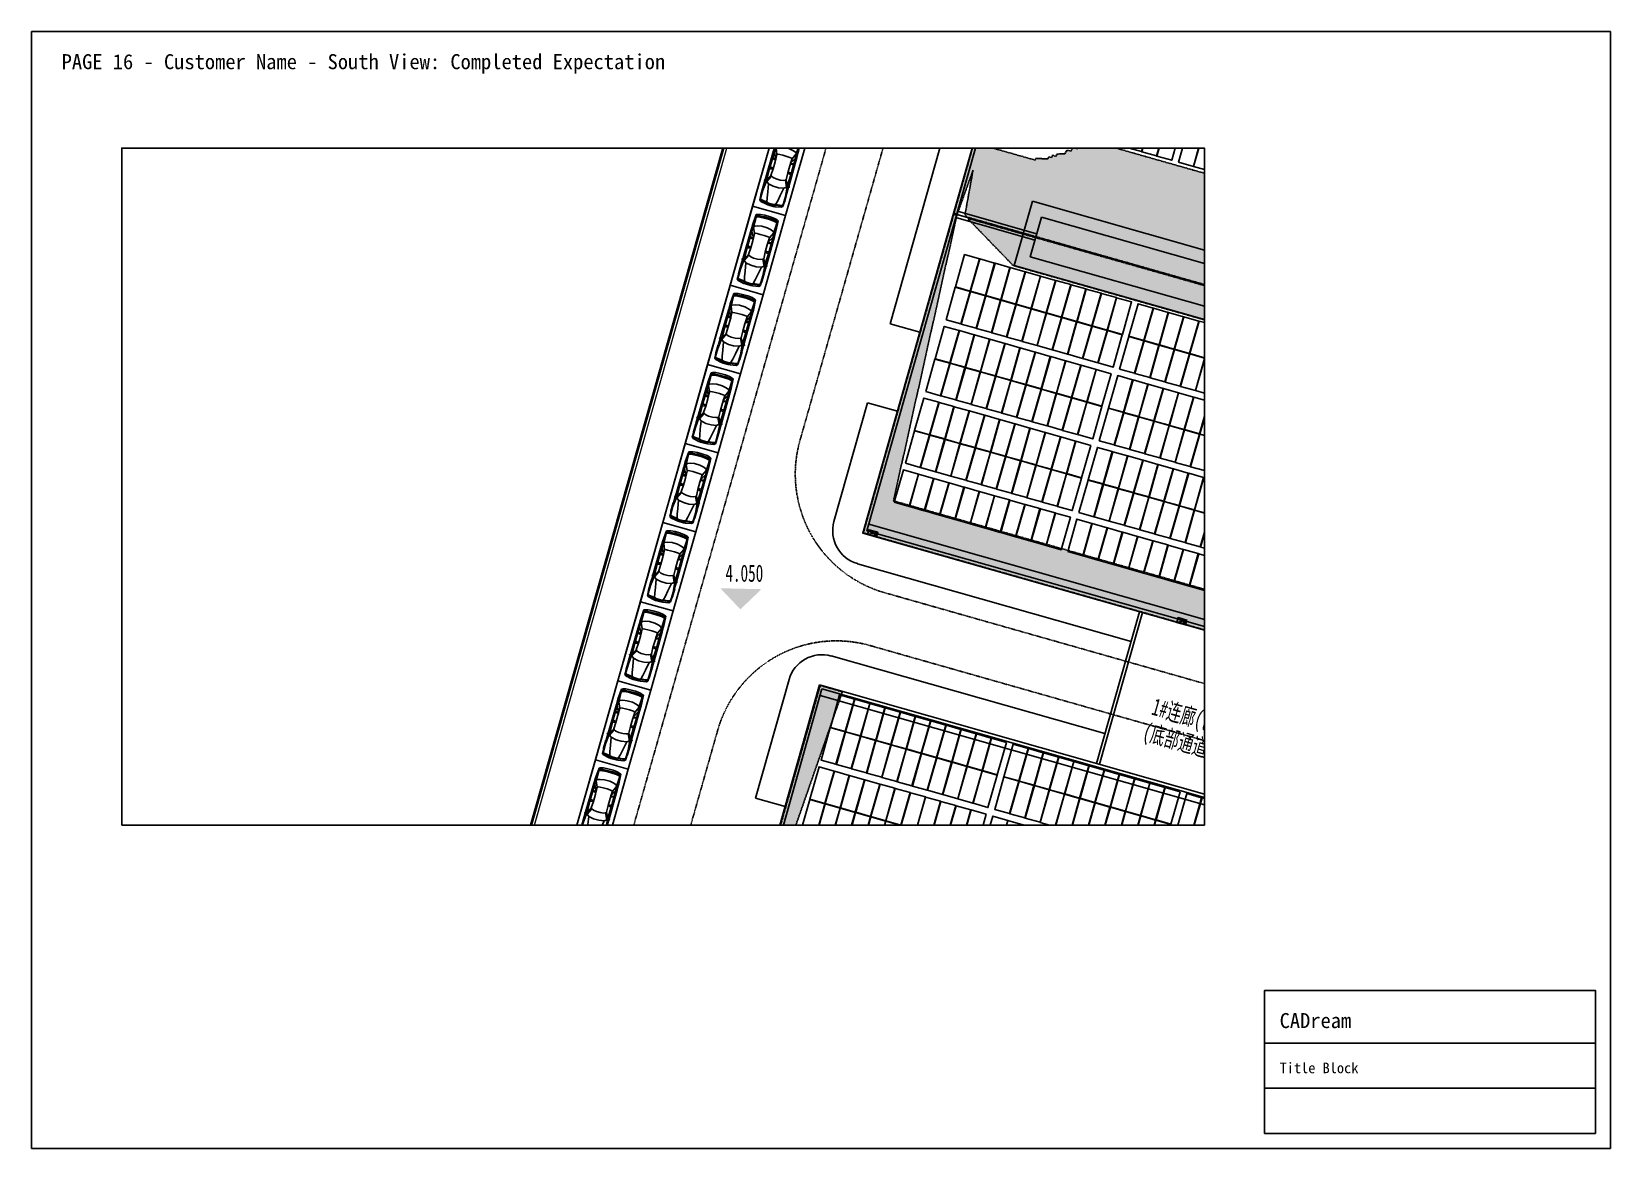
# Paper-space layout 'Layout1' of a CAD drawing. Header units: metres, sheet in millimetres. Extents: x 0 to 420, y 0 to 297.
# The model-space entities are those that its viewports show. They can reach past a viewport. Long polylines and large blocks are cut down to what shows.
import ezdxf
from ezdxf.enums import TextEntityAlignment as Align

# ---------------------------------------------------------------- set-up
doc = ezdxf.new("R2010")
doc.units = ezdxf.units.M
for name, pattern in [('CENTER', [5.08, 3.175, -0.635, 0.635, -0.635]), ('DASH', [0.35, 0.25, -0.1]), ('DASHED', [1.524, 1.27, -0.254])]:
    doc.linetypes.add(name, pattern=pattern)
doc.layers.add('0-道路', color=22, linetype='Continuous', lineweight=0)
for name, color, linetype in [('PUB_DIM', 3, 'Continuous'), ('PUB_TEXT', 7, 'Continuous'), ('SHEET_BORDER', 8, 'Continuous'), ('SHEET_TEXT', 5, 'Continuous'), ('SHEET_TITLEBLOCK', 7, 'Continuous'), ('SHEET_VIEWPORT_FRAME', 6, 'Continuous'), ('SOLID_HATCH', 251, 'Continuous'), ('WALL', 51, 'Continuous'), ('zt-道路', 240, 'Continuous'), ('单元区域外轮廓', 7, 'ByLayer'), ('屋脊线', 7, 'ByLayer'), ('消防车道', 3, 'Continuous'), ('组件', 7, 'ByLayer'), ('逆变器', 7, 'ByLayer'), ('阴影', 8, 'DASHED'), ('障碍物', 7, 'ByLayer')]:
    doc.layers.add(name, color=color, linetype=linetype)
doc.styles.add('-黑体', font='txt', dxfattribs={"width": 0.7})
pattern_1 = [(344.143, (221595.9987, -165598.90403), (0.1795964, 0.19653122), [0, -0.238125])]

# ---------------------------------------------------------------- blocks, each defined once
blk = doc.blocks.new('CADREAM_TITLEBLOCK_V1')
at = {"layer": 'SHEET_TITLEBLOCK'}
for p, q in [((0, 24), (88, 24)), ((0, 12), (88, 12))]:
    blk.add_line(p, q, dxfattribs=at)
blk.add_lwpolyline([(0, 0), (88, 0), (88, 38), (0, 38)], close=True, dxfattribs=at)
for s, height, p in [('CADream', 4, (4, 28)), ('Title Block', 2.8, (4, 16))]:
    blk.add_text(s, height=height, dxfattribs=at).set_placement(p)
blk = doc.blocks.new('_F27')
for p, q in [((-2489, 522), (-2514, 196)), ((-2514, -206), (-2514, 196)), ((-2489, 522), (-2426, 736)), ((-2426, 736), (-2389, 824)), ((-2389, 824), (-1610, 874)), ((-2389, 824), (-1560, 874)), ((-2264, 812), (-2389, 824)), ((-2364, 522), (-2389, 196)), ((-2389, -206), (-2389, 196)), ((-2326, 736), (-2364, 522)), ((-2326, 736), (-2351, 596)), ((-2351, 594), (-2351, 596)), ((-2326, 736), (-2288, 811)), ((-2301, 196), (-2276, 522)), ((-2301, 196), (-2301, -206)), ((-2200, 786), (-2288, 811)), ((-2276, 522), (-2238, 736)), ((-2200, 786), (-2238, 736)), ((-1560, 874), (-2212, 815)), ((-2208, 815), (-2211, 814)), ((-1660, 862), (-2208, 815)), ((-1446, 761), (-2200, 786)), ((-1622, 510), (-1685, 196)), ((-1685, -206), (-1685, 196)), ((-1560, 874), (-1660, 862)), ((-1622, 510), (-1547, 698)), ((-1617, 869), (-1620, 866)), ((-1208, 874), (-1610, 874)), ((-1547, 698), (-1446, 761)), ((-1145, 799), (-1446, 761)), ((-1019, 572), (-1446, 761)), ((-1208, 874), (980, 889)), ((-1145, 799), (-682, 557)), ((-1145, 799), (124, 799)), ((-1082, 145), (-1070, 371)), ((-1082, 145), (-1082, -156)), ((-1070, 371), (-1057, 510)), ((-1019, 572), (-1057, 510)), ((-680, 556), (-1019, 572)), ((-1019, 572), (-479, 547)), ((-743, 849), (-793, 874)), ((-730, 799), (-743, 849)), ((-630, 555), (-730, 799)), ((-680, 556), (-630, 555)), ((-642, 799), (-605, 554)), ((-605, 554), (-630, 555)), ((-479, 547), (-605, 554)), ((61, 547), (-479, 547)), ((-2, 547), (-27, 877)), ((124, 799), (61, 547)), ((61, 547), (564, 572)), ((941, 773), (124, 799)), ((564, 572), (941, 773)), ((564, 572), (614, 522)), ((1079, 748), (614, 522)), ((614, 522), (677, 371)), ((677, 371), (714, 145)), ((714, -156), (714, 145)), ((941, 773), (941, 874)), ((983, 777), (941, 773)), ((941, 773), (987, 765)), ((980, 902), (995, 790)), ((980, 790), (980, 898)), ((995, 790), (980, 790)), ((980, 790), (992, 746)), ((984, 905), (1020, 939)), ((992, 746), (1021, 747)), ((995, 790), (1022, 746)), ((1022, 748), (995, 790)), ((1021, 747), (1022, 748)), ((1053, 768), (1022, 746)), ((1036, 935), (1062, 857)), ((1036, 756), (1079, 748)), ((1051, 889), (1497, 893)), ((1057, 776), (1062, 857)), ((1770, 849), (1058, 784)), ((1204, 585), (1079, 748)), ((1795, 472), (1204, 585)), ((1280, 196), (1204, 585)), ((1280, 196), (1280, -206)), ((1506, 899), (2121, 899)), ((2461, 849), (1770, 849)), ((2222, 397), (1795, 472)), ((2272, 876), (2121, 899)), ((2523, 321), (2222, 397)), ((2272, 876), (2272, 874)), ((2437, 851), (2272, 876)), ((2511, 874), (2287, 874)), ((2398, 849), (2461, 773)), ((2437, 850), (2433, 851)), ((2498, 773), (2436, 849)), ((2511, 874), (2450, 850)), ((2461, 773), (2523, 321)), ((2561, 321), (2498, 773)), ((2599, 773), (2511, 874)), ((2523, 321), (2586, 321)), ((2523, 321), (2561, 196)), ((2580, 196), (2542, 321)), ((2561, 196), (2561, -206)), ((2611, 196), (2574, 321)), ((2580, 321), (2618, 196)), ((2580, 196), (2580, -206)), ((2599, 773), (2687, 321)), ((2611, 196), (2611, -206)), ((2618, -206), (2618, 196)), ((2687, 321), (2699, 196)), ((2699, -206), (2699, 196)), ((-2489, -533), (-2514, -206)), ((-2489, -533), (-2426, -747)), ((-2426, -747), (-2389, -835)), ((-2389, -206), (-2364, -533)), ((-2389, -835), (-2264, -823)), ((-1560, -885), (-2389, -835)), ((-1610, -885), (-2389, -835)), ((-2326, -747), (-2364, -533)), ((-2351, -607), (-2351, -605)), ((-2351, -607), (-2326, -747)), ((-2326, -747), (-2288, -822)), ((-2276, -533), (-2301, -206)), ((-2288, -822), (-2200, -797)), ((-2276, -533), (-2238, -747)), ((-2200, -797), (-2238, -747)), ((-2212, -826), (-1560, -885)), ((-2208, -826), (-2211, -825)), ((-1660, -872), (-2208, -826)), ((-1446, -772), (-2200, -797)), ((-1685, -206), (-1622, -520)), ((-1560, -885), (-1660, -872)), ((-1622, -520), (-1547, -709)), ((-1621, -877), (-1617, -880)), ((-1610, -885), (-1208, -885)), ((-1547, -709), (-1446, -772)), ((-1019, -583), (-1446, -772)), ((-1145, -809), (-1446, -772)), ((-1208, -885), (980, -900)), ((-682, -568), (-1145, -809)), ((-1145, -809), (124, -809)), ((-1070, -382), (-1082, -156)), ((-1057, -520), (-1070, -382)), ((-1019, -583), (-1057, -520)), ((-479, -558), (-1019, -583)), ((-1019, -583), (-680, -567)), ((-743, -860), (-793, -885)), ((-743, -860), (-730, -809)), ((-730, -809), (-630, -566)), ((-680, -567), (-682, -568)), ((-680, -567), (-630, -566)), ((-605, -565), (-642, -809)), ((-630, -566), (-605, -565)), ((-605, -565), (-479, -558)), ((61, -558), (-479, -558)), ((-2, -558), (-27, -884)), ((61, -558), (124, -809)), ((564, -583), (61, -558)), ((941, -784), (124, -809)), ((614, -533), (564, -583)), ((564, -583), (941, -784)), ((677, -382), (614, -533)), ((1079, -759), (614, -533)), ((714, -156), (677, -382)), ((987, -776), (941, -784)), ((983, -788), (941, -784)), ((941, -885), (941, -784)), ((992, -757), (980, -800)), ((995, -800), (980, -800)), ((995, -800), (980, -913)), ((980, -909), (980, -800)), ((984, -916), (1020, -950)), ((992, -757), (1021, -758)), ((995, -800), (1022, -757)), ((1022, -758), (995, -800)), ((1021, -758), (1022, -758)), ((1022, -757), (1053, -779)), ((1036, -767), (1079, -759)), ((1036, -946), (1062, -867)), ((1051, -901), (1497, -904)), ((1057, -787), (1062, -867)), ((1770, -860), (1058, -795)), ((1204, -596), (1079, -759)), ((1204, -596), (1280, -206)), ((1795, -483), (1204, -596)), ((2121, -910), (1506, -910)), ((1770, -860), (2461, -860)), ((1795, -483), (2222, -407)), ((2121, -910), (2272, -887)), ((2270, -887), (2121, -910)), ((2523, -332), (2222, -407)), ((2437, -861), (2272, -887)), ((2272, -885), (2272, -887)), ((2285, -885), (2511, -885)), ((2398, -860), (2461, -784)), ((2436, -860), (2498, -784)), ((2437, -861), (2436, -860)), ((2450, -861), (2511, -885)), ((2523, -332), (2461, -784)), ((2561, -332), (2498, -784)), ((2599, -784), (2511, -885)), ((2523, -332), (2561, -206)), ((2586, -332), (2523, -332)), ((2580, -206), (2542, -332)), ((2618, -6), (2561, -6)), ((2574, -332), (2611, -206)), ((2618, -206), (2580, -332)), ((2687, -332), (2599, -784)), ((2687, -332), (2699, -206))]:
    blk.add_line(p, q)
for centre, start, end in [((990, 898), 132.96497, 179.74535), ((1027, 932), 18.15727, 132.96497), ((1047, 776), 305.15418, 356.86364), ((990, -909), 180.25465, 227.03503), ((1027, -942), 227.03503, 341.84273), ((1047, -787), 3.17983, 54.84582)]:
    blk.add_arc(centre, 10, start, end)
at = {"width": 0.8, "flags": 9}
for tag in ['XSIZE', 'YSIZE']:
    blk.add_attdef(tag, (0, 0), '', height=0.5, dxfattribs=at)
blk = doc.blocks.new('*U0')
at = {"layer": '单元区域外轮廓', "color": 2}
for points in [[(-116980, -39760, 13700), (-14500, -39760, 13700), (-14500, -88240, 13700), (-116980, -88240, 13700), (-116980, -39760, 13700)], [(-116980, -39760, 15100), (-14500, -39760, 15100), (-14500, -88240, 15100), (-116980, -88240, 15100), (-116980, -39760, 15100)]]:
    blk.add_polyline3d(points, close=True, dxfattribs=at)
at = {"flags": 1}
for tag in ['unit_id', 'unit_name', 'parapet_height', 'ground_elevation', 'is_enable_parapet']:
    blk.add_attdef(tag, (0, 0), '', height=2.5, dxfattribs=at)
blk = doc.blocks.new('*U1')
at = {"layer": '屋脊线', "color": 30}
for p, q in [((-14500, -39760, 13700), (-116980, -39760, 13700)), ((-116980, -39760, 13700), (-116980, -64000, 14870))]:
    blk.add_line(p, q, dxfattribs=at)
at = {"flags": 1}
for tag in ['unit_id', 'unit_name']:
    blk.add_attdef(tag, (0, 0), '', height=2.5, dxfattribs=at)
blk = doc.blocks.new('*U2')
at = {"layer": '组件', "color": 0}
blk.add_polyline3d([(0, 0, 0), (-113, 0, 0), (-113, -246, 12), (0, -246, 12)], close=True, dxfattribs=at)
at = {"flags": 1}
for tag in ['silicon-material', 'panel-length', 'panel-width', 'panel-height', 'mounting-hole-spacing1', 'mounting-hole-spacing2', 'userid', 'module-material', 'theme', 'name', 'vmpo', 'voco', 'pmax', 'company-name', 'note', 'id', 'impo', 'isco']:
    blk.add_attdef(tag, (0, 0), '', height=2.5, dxfattribs=at)
blk = doc.blocks.new('*U3')
at = {"layer": '组件', "color": 232}
for p in [(-11425, -4007, 1382), (-11309, -4007, 1382), (-11194, -4007, 1382), (-11078, -4007, 1382), (-10963, -4007, 1382), (-10848, -4007, 1382), (-10732, -4007, 1382), (-10617, -4007, 1382), (-10501, -4007, 1382), (-10386, -4007, 1382), (-10271, -4007, 1382), (-10107, -4007, 1382), (-9992, -4007, 1382), (-9876, -4007, 1382), (-9761, -4007, 1382), (-9646, -4007, 1382), (-9530, -4007, 1382), (-9415, -4007, 1382), (-9299, -4007, 1382), (-9184, -4007, 1382), (-9069, -4007, 1382), (-8953, -4007, 1382), (-8790, -4007, 1382), (-8674, -4007, 1382), (-8559, -4007, 1382), (-11425, -4255, 1394), (-11309, -4255, 1394), (-11194, -4255, 1394), (-11078, -4255, 1394), (-10963, -4255, 1394), (-10848, -4255, 1394), (-10732, -4255, 1394), (-10617, -4255, 1394), (-10501, -4255, 1394), (-10386, -4255, 1394), (-10271, -4255, 1394), (-10107, -4255, 1394), (-9992, -4255, 1394), (-9876, -4255, 1394), (-9761, -4255, 1394), (-9646, -4255, 1394), (-9530, -4255, 1394), (-9415, -4255, 1394), (-9299, -4255, 1394), (-9184, -4255, 1394), (-9069, -4255, 1394), (-8953, -4255, 1394), (-8790, -4255, 1394), (-11425, -4552, 1408), (-11309, -4552, 1408), (-11194, -4552, 1408), (-11078, -4552, 1408), (-10963, -4552, 1408), (-10848, -4552, 1408), (-10732, -4552, 1408), (-10617, -4552, 1408), (-10501, -4552, 1408), (-10386, -4552, 1408), (-10271, -4552, 1408), (-10107, -4552, 1408), (-9992, -4552, 1408), (-9876, -4552, 1408), (-9761, -4552, 1408), (-11425, -4800, 1420), (-11309, -4800, 1420), (-11194, -4800, 1420), (-11078, -4800, 1420), (-10963, -4800, 1420), (-10848, -4800, 1420), (-10732, -4800, 1420), (-10617, -4800, 1420)]:
    blk.add_blockref('*U2', p, dxfattribs=at)
at = {"flags": 1}
for tag in ['tilt', 'azimuth', 'mode', 'align', 'array-mode', 'panel-x', 'panel-y', 'offset-x', 'offset-y', 'panel-per-row', 'bracket-type', 'bracket-value', 'row-per-array']:
    blk.add_attdef(tag, (0, 0), '', height=2.5, dxfattribs=at)
blk = doc.blocks.new('*U9')
at = {"layer": '单元区域外轮廓', "color": 2}
for points in [[(-116979, 20240, 13700), (-14499, 20240, 13700), (-14500, -28240, 13700), (-116980, -28240, 13700), (-116979, 20240, 13700)], [(-116979, 20240, 15100), (-14499, 20240, 15100), (-14500, -28240, 15100), (-116980, -28240, 15100), (-116979, 20240, 15100)]]:
    blk.add_polyline3d(points, close=True, dxfattribs=at)
at = {"flags": 1}
for tag in ['unit_id', 'unit_name', 'parapet_height', 'ground_elevation', 'is_enable_parapet']:
    blk.add_attdef(tag, (0, 0), '', height=2.5, dxfattribs=at)
blk = doc.blocks.new('*U10')
at = {"layer": '屋脊线', "color": 30}
for p, q in [((-116979, 20240, 13700), (-116979, -4000, 14870)), ((-116979, -4000, 14870), (-116980, -28240, 13700)), ((-116979, -4000, 14870), (-14499, -4000, 14870)), ((-116980, -28240, 13700), (-14500, -28240, 13700))]:
    blk.add_line(p, q, dxfattribs=at)
at = {"flags": 1}
for tag in ['unit_id', 'unit_name']:
    blk.add_attdef(tag, (0, 0), '', height=2.5, dxfattribs=at)
blk = doc.blocks.new('*U11')
at = {"layer": '组件', "color": 0}
blk.add_polyline3d([(0, 0, 0), (-113, 0, 0), (-113, -246, 12), (0, -246, 12)], close=True, dxfattribs=at)
at = {"flags": 1}
for tag in ['silicon-material', 'panel-length', 'panel-width', 'panel-height', 'mounting-hole-spacing1', 'mounting-hole-spacing2', 'userid', 'module-material', 'theme', 'name', 'vmpo', 'voco', 'pmax', 'company-name', 'note', 'id', 'impo', 'isco']:
    blk.add_attdef(tag, (0, 0), '', height=2.5, dxfattribs=at)
blk = doc.blocks.new('*U12')
at = {"layer": '组件', "color": 1}
for p in [(-10732, 656, 1446), (-10617, 656, 1446), (-10501, 656, 1446), (-10386, 656, 1446), (-10271, 656, 1446), (-10107, 656, 1446), (-9992, 656, 1446), (-9876, 656, 1446)]:
    blk.add_blockref('*U11', p, dxfattribs=at)
at = {"flags": 1}
for tag in ['tilt', 'azimuth', 'mode', 'align', 'array-mode', 'panel-x', 'panel-y', 'offset-x', 'offset-y', 'panel-per-row', 'bracket-type', 'bracket-value', 'row-per-array']:
    blk.add_attdef(tag, (0, 0), '', height=2.5, dxfattribs=at)
blk = doc.blocks.new('*U13')
at = {"layer": '组件', "color": 0}
blk.add_polyline3d([(0, 0, 0), (113, 0, 0), (113, 246, 12), (0, 246, 12)], close=True, dxfattribs=at)
at = {"flags": 1}
for tag in ['silicon-material', 'panel-length', 'panel-width', 'panel-height', 'mounting-hole-spacing1', 'mounting-hole-spacing2', 'userid', 'module-material', 'theme', 'name', 'vmpo', 'voco', 'pmax', 'company-name', 'note', 'id', 'impo', 'isco']:
    blk.add_attdef(tag, (0, 0), '', height=2.5, dxfattribs=at)
blk = doc.blocks.new('*U14')
at = {"layer": '组件', "color": 12}
for p in [(-11538, -911, 1472), (-11423, -911, 1472), (-11307, -911, 1472), (-11192, -911, 1472), (-11076, -911, 1472), (-10961, -911, 1472), (-10846, -911, 1472), (-10730, -911, 1472), (-10615, -911, 1472), (-10499, -911, 1472), (-10384, -911, 1472), (-10221, -911, 1472), (-10105, -911, 1472), (-9990, -911, 1472), (-9874, -911, 1472), (-9759, -911, 1472), (-9644, -911, 1472), (-11538, -1160, 1484), (-11423, -1160, 1484), (-11307, -1160, 1484), (-11192, -1160, 1484), (-11076, -1160, 1484), (-10961, -1160, 1484), (-10846, -1160, 1484), (-10730, -1160, 1484), (-10615, -1160, 1484), (-10499, -1160, 1484), (-10384, -1160, 1484), (-10221, -1160, 1484), (-10105, -1160, 1484), (-9990, -1160, 1484), (-9874, -1160, 1484), (-9759, -1160, 1484), (-9644, -1160, 1484), (-11538, -1456, 1446), (-11423, -1456, 1446), (-11307, -1456, 1446), (-11192, -1456, 1446), (-11076, -1456, 1446), (-10961, -1456, 1446), (-10846, -1456, 1446), (-10730, -1456, 1446), (-10615, -1456, 1446), (-10499, -1456, 1446), (-10384, -1456, 1446), (-10221, -1456, 1446), (-10105, -1456, 1446), (-9990, -1456, 1446), (-9874, -1456, 1446), (-9759, -1456, 1446), (-9644, -1456, 1446), (-9528, -1456, 1446), (-11538, -1704, 1458), (-11423, -1704, 1458), (-11307, -1704, 1458), (-11192, -1704, 1458), (-11076, -1704, 1458), (-10961, -1704, 1458), (-10846, -1704, 1458), (-10730, -1704, 1458), (-10615, -1704, 1458), (-10499, -1704, 1458), (-10384, -1704, 1458), (-10221, -1704, 1458), (-10105, -1704, 1458), (-9990, -1704, 1458), (-9874, -1704, 1458), (-9759, -1704, 1458), (-9644, -1704, 1458), (-9528, -1704, 1458), (-9413, -1704, 1458), (-11538, -2000, 1420), (-11423, -2000, 1420), (-11307, -2000, 1420), (-11192, -2000, 1420), (-11076, -2000, 1420), (-10961, -2000, 1420), (-10846, -2000, 1420), (-10730, -2000, 1420), (-10615, -2000, 1420), (-10499, -2000, 1420), (-10384, -2000, 1420), (-10221, -2000, 1420), (-10105, -2000, 1420), (-9990, -2000, 1420), (-9874, -2000, 1420), (-9759, -2000, 1420), (-9644, -2000, 1420), (-9528, -2000, 1420), (-9413, -2000, 1420), (-11538, -2248, 1432), (-11423, -2248, 1432), (-11307, -2248, 1432), (-11192, -2248, 1432), (-11076, -2248, 1432), (-10961, -2248, 1432), (-10846, -2248, 1432), (-10730, -2248, 1432), (-10615, -2248, 1432), (-10499, -2248, 1432), (-10384, -2248, 1432), (-10221, -2248, 1432), (-10105, -2248, 1432), (-9990, -2248, 1432), (-9874, -2248, 1432), (-9759, -2248, 1432), (-9644, -2248, 1432), (-9528, -2248, 1432), (-9413, -2248, 1432), (-9297, -2248, 1432), (-11538, -2545, 1394), (-11423, -2545, 1394), (-11307, -2545, 1394), (-11192, -2545, 1394), (-11076, -2545, 1394), (-10961, -2545, 1394), (-10846, -2545, 1394), (-10730, -2545, 1394), (-10615, -2545, 1394), (-10499, -2545, 1394), (-10384, -2545, 1394), (-10221, -2545, 1394), (-10105, -2545, 1394), (-9990, -2545, 1394), (-9874, -2545, 1394), (-9759, -2545, 1394), (-9644, -2545, 1394), (-9528, -2545, 1394), (-9413, -2545, 1394), (-9297, -2545, 1394), (-9182, -2545, 1394)]:
    blk.add_blockref('*U13', p, dxfattribs=at)
at = {"flags": 1}
for tag in ['tilt', 'azimuth', 'mode', 'align', 'array-mode', 'panel-x', 'panel-y', 'offset-x', 'offset-y', 'panel-per-row', 'bracket-type', 'bracket-value', 'row-per-array']:
    blk.add_attdef(tag, (0, 0), '', height=2.5, dxfattribs=at)
blk = doc.blocks.new('*U16', base_point=(33, 18))
at = {"color": 0}
for p, q in [((0, 0), (66, 36)), ((43, 18), (62, 18)), ((43, 10), (62, 10))]:
    blk.add_line(p, q, dxfattribs=at)
blk.add_lwpolyline([(0, 0), (66, 0), (66, 36), (0, 36)], close=True, dxfattribs=at)
blk.add_lwpolyline([(4, 27, -0.6815), (12, 30), (19, 24, 0.6815), (28, 27)], format="xyb", dxfattribs=at)
blk = doc.blocks.new('*U17', base_point=(33, 18))
at = {"color": 0}
for p, q in [((0, 0), (66, 36)), ((43, 18), (62, 18)), ((43, 10), (62, 10))]:
    blk.add_line(p, q, dxfattribs=at)
blk.add_lwpolyline([(0, 0), (66, 0), (66, 36), (0, 36)], close=True, dxfattribs=at)
blk.add_lwpolyline([(4, 27, -0.6815), (12, 30), (19, 24, 0.6815), (28, 27)], format="xyb", dxfattribs=at)
blk = doc.blocks.new('*U45')
at = {"layer": '障碍物', "color": 1}
blk.add_polyline3d([(-111679, -1560, 10), (-19799, -1560, 10), (-19799, -6440, 10), (-111679, -6440, 10)], close=True, dxfattribs=at)
at = {"flags": 1}
for tag in ['height', 'shape']:
    blk.add_attdef(tag, (0, 0), '', height=2.5, dxfattribs=at)

msp = doc.modelspace()

# ---------------------------------------------------------------- hatches: boundary and pattern name
h = msp.add_hatch()
h.set_pattern_fill('DOTS', scale=0.15, angle=-15.857)
h.set_pattern_definition(pattern_1)
h.paths.add_polyline_path([(221580.66, -165590.87), (221578.93, -165595.8), (221577.25, -165597.48), (221577.11, -165597.66), (221483.38, -165571.04), (221483.22, -165570.86), (221483.81, -165567.62), (221482.65, -165570.83), (221482.42, -165570.77), (221489.02, -165547.52), (221490.6, -165547.96), (221484.42, -165565.77), (221488.34, -165566.88), (221488.38, -165566.76), (221489.28, -165566.79), (221489.33, -165566.63), (221489.56, -165566.69), (221489.61, -165566.53), (221489.87, -165566.6), (221489.92, -165566.44), (221490.51, -165566.42), (221490.67, -165566.15), (221490.94, -165566.23), (221491.13, -165565.97), (221491.44, -165566.06), (221491.7, -165565.73), (221492.05, -165565.83), (221492.36, -165565.47), (221580.75, -165590.58), (221580.66, -165590.87)])
h = msp.add_hatch()
h.set_pattern_fill('DOTS', scale=0.15, angle=-15.857)
h.set_pattern_definition(pattern_1)
h.paths.add_polyline_path([(221580.9, -165598.82), (221580.44, -165598.69), (221580.38, -165598.76), (221572.38, -165618.56), (221478, -165591.75), (221482.63, -165570.91), (221482.4, -165570.84), (221475.8, -165594.09), (221574.3, -165622.07), (221580.9, -165598.82)])
h = msp.add_hatch()
h.set_pattern_fill('DOTS', scale=0.15, angle=-15.857)
h.set_pattern_definition(pattern_1)
h.paths.add_polyline_path([(221577.06, -165597.73), (221483.48, -165571.15), (221483.47, -165571.19), (221486.74, -165574.58), (221575.17, -165599.7), (221577.06, -165597.73)])
h = msp.add_hatch()
h.set_pattern_fill('DOTS', scale=0.15, angle=-15.857)
h.set_pattern_definition(pattern_1)
h.paths.add_polyline_path([(221472.65, -165605.23), (221474.27, -165605.69), (221468.03, -165623.57), (221471.96, -165624.64), (221472.17, -165624.61), (221472.21, -165624.49), (221472.9, -165624.55), (221472.95, -165624.39), (221473.18, -165624.45), (221473.26, -165624.3), (221473.49, -165624.36), (221473.58, -165624.21), (221473.85, -165624.28), (221473.89, -165624.12), (221474.16, -165624.19), (221474.32, -165623.92), (221474.59, -165624), (221474.75, -165623.73), (221475.06, -165623.82), (221475.32, -165623.49), (221475.66, -165623.59), (221475.97, -165623.23), (221564.36, -165648.33), (221562.54, -165653.6), (221560.82, -165655.4), (221467.05, -165628.77), (221466.88, -165628.49), (221467.43, -165625.24), (221466.38, -165628.35), (221466.32, -165628.56), (221466.05, -165628.48), (221472.65, -165605.23)])
at = {"layer": 'PUB_TEXT'}
msp.add_hatch(color=6, dxfattribs=at).paths.add_polyline_path([(221465.36, -165598.13), (221466.82, -165599.67), (221468.36, -165598.2)])

# ---------------------------------------------------------------- linework, layer by layer
at = {"color": 1, "linetype": 'CENTER', "ltscale": 0.005, "const_width": 0.2, "flags": 128}
msp.add_lwpolyline([(221479.05, -165518.57), (221439.34, -165658.35), (221571.55, -165695.9), (221604.28, -165580.68)], dxfattribs=at)
at = {"layer": '0-道路', "linetype": 'Continuous', "flags": 128}
for points in [[(221439.34, -165658.35), (221479.05, -165518.57), (221478.7, -165518.47), (221496.5, -165456.12)], [(221439.64, -165658.19), (221479.35, -165518.41), (221478.99, -165518.31), (221496.66, -165456.42)]]:
    msp.add_lwpolyline(points, dxfattribs=at)
at = {"layer": 'SOLID_HATCH', "linetype": 'Continuous'}
for points in [[(221471.76, -165565.16), (221469.35, -165564.48), (221467.71, -165570.25), (221470.12, -165570.93)], [(221470.12, -165570.93), (221467.71, -165570.25), (221466.07, -165576.02), (221468.48, -165576.71)], [(221468.48, -165576.71), (221466.07, -165576.02), (221464.43, -165581.79), (221466.84, -165582.48)], [(221466.84, -165582.48), (221464.43, -165581.79), (221462.79, -165587.57), (221465.2, -165588.25)], [(221465.2, -165588.25), (221462.79, -165587.57), (221461.15, -165593.34), (221463.56, -165594.02)], [(221463.56, -165594.02), (221461.15, -165593.34), (221459.52, -165599.11), (221461.92, -165599.79)], [(221461.92, -165599.79), (221459.52, -165599.11), (221457.88, -165604.88), (221460.28, -165605.56)], [(221460.28, -165605.56), (221457.88, -165604.88), (221456.24, -165610.65), (221458.64, -165611.34)], [(221458.64, -165611.34), (221456.24, -165610.65), (221454.6, -165616.42), (221457, -165617.11)]]:
    msp.add_lwpolyline(points, close=True, dxfattribs=at)
at = {"layer": 'WALL', "color": 20, "linetype": 'Continuous'}
for p, q in [((221482.55, -165571.08), (221488.32, -165572.72)), ((221482.62, -165570.85), (221488.39, -165572.49)), ((221482.68, -165570.61), (221488.45, -165572.25)), ((221476.2, -165593.45), (221574.31, -165621.32)), ((221493.05, -165610.98), (221496.19, -165599.9)), ((221472.64, -165605.96), (221570.76, -165633.83))]:
    msp.add_line(p, q, dxfattribs=at)
at = {"layer": 'WALL', "color": 51, "linetype": 'Continuous'}
msp.add_line((221492.82, -165610.92), (221495.96, -165599.84), dxfattribs=at)
at = {"layer": 'WALL', "color": 20, "linetype": 'Continuous', "flags": 128}
for points in [[(221489.17, -165547.76), (221587.29, -165575.63), (221574.18, -165621.8), (221476.06, -165593.93)], [(221472.78, -165605.48), (221570.9, -165633.35), (221557.78, -165679.52), (221459.66, -165651.65)]]:
    msp.add_lwpolyline(points, close=True, dxfattribs=at)
at = {"layer": 'WALL', "color": 20, "linetype": 'Continuous'}
msp.add_lwpolyline([(221488.8, -165571.04), (221575.37, -165595.63), (221574.55, -165598.52), (221487.98, -165573.93)], close=True, dxfattribs=at)
at = {"layer": 'WALL', "color": 20, "linetype": 'Continuous', "elevation": 16.9}
msp.add_lwpolyline([(221488.8, -165571.04), (221575.37, -165595.63), (221574.55, -165598.52), (221487.98, -165573.93)], close=True, dxfattribs=at)
at = {"layer": 'zt-道路', "linetype": 'Continuous'}
for p, q in [((221443.12, -165656.83), (221497.77, -165464.44)), ((221482.67, -165561.51), (221477.75, -165578.82)), ((221479.93, -165579.44), (221477.75, -165578.82)), ((221476.11, -165584.59), (221473.65, -165593.25)), ((221478.29, -165585.21), (221476.11, -165584.59)), ((221495.35, -165602.01), (221475.38, -165596.34)), ((221493.43, -165608.74), (221473.46, -165603.07)), ((221470.38, -165604.79), (221467.92, -165613.45)), ((221470.09, -165614.07), (221467.92, -165613.45))]:
    msp.add_line(p, q, dxfattribs=at)
for centre, start, end in [((221476.06, -165593.93), 164.1428, 254.1428), ((221472.78, -165605.48), 74.1428, 164.1428)]:
    msp.add_arc(centre, 2.5, start, end, dxfattribs=at)
at = {"layer": '单元区域外轮廓', "linetype": 'Continuous', "elevation": 13.7, "flags": 128}
for points in [[(221489.01, -165547.46), (221587.59, -165575.46), (221574.34, -165622.1), (221475.76, -165594.1), (221489.01, -165547.46)], [(221472.61, -165605.18), (221571.2, -165633.18), (221557.95, -165679.82), (221459.37, -165651.81), (221472.61, -165605.18)]]:
    msp.add_lwpolyline(points, dxfattribs=at)
at = {"layer": '屋脊线', "linetype": 'Continuous', "elevation": 14.87, "flags": 128}
msp.add_lwpolyline([(221482.39, -165570.78), (221580.97, -165598.78)], dxfattribs=at)
at = {"layer": '消防车道', "linetype": 'DASH', "ltscale": 0.005, "flags": 128}
msp.add_lwpolyline([(221784.53, -165612.33), (221773.35, -165613.21, 0.176369), (221767.74, -165615.76, -0.176369), (221761.51, -165618.59), (221757.29, -165618.92, -0.088882), (221752.73, -165618.46), (221607.14, -165577.11, 0.414214), (221596.03, -165583.31), (221569.25, -165677.58, -0.414214), (221553.19, -165686.53), (221459.88, -165660.03, -0.414214), (221450.93, -165643.97), (221496.97, -165481.88, -0.414214), (221513.03, -165472.93), (221606.34, -165499.43, 0.414214), (221617.45, -165493.24), (221617.87, -165491.76)], format="xyb", dxfattribs=at)
for points in [[(221570.68, -165624.97, 0.414214), (221581.8, -165618.77), (221592.18, -165582.22, 0.414214), (221585.98, -165571.1), (221492.67, -165544.59, 0.414214), (221481.56, -165550.79), (221471.17, -165587.35, 0.414214), (221477.37, -165598.46)], [(221465.16, -165608.51), (221454.78, -165645.06, 0.414214), (221460.98, -165656.18), (221554.29, -165682.68, 0.414214), (221565.4, -165676.49), (221575.79, -165639.93, 0.414214), (221569.59, -165628.82), (221476.28, -165602.31, 0.414214)]]:
    msp.add_lwpolyline(points, format="xyb", close=True, dxfattribs=at)
at = {"layer": '阴影', "linetype": 'DASHED'}
for points in [[(221577.11, -165597.66, 14.87), (221483.38, -165571.04, 14.87), (221483.22, -165570.86, 14.86), (221483.81, -165567.62, 14.7), (221482.65, -165570.83, 14.87), (221482.42, -165570.77, 14.87), (221489.02, -165547.52, 13.7)], [(221490.6, -165547.96, 13.7), (221484.42, -165565.77, 14.61), (221488.34, -165566.88, 14.61), (221488.38, -165566.76, 14.6), (221489.28, -165566.79, 14.59), (221489.33, -165566.63, 14.58), (221489.56, -165566.69, 14.58), (221489.61, -165566.53, 14.58), (221489.87, -165566.6, 14.58), (221489.92, -165566.44, 14.57), (221490.51, -165566.42, 14.56), (221490.67, -165566.15, 14.55), (221490.94, -165566.23, 14.55), (221491.13, -165565.97, 14.53), (221491.44, -165566.06, 14.53), (221491.7, -165565.73, 14.51), (221492.05, -165565.83, 14.51), (221492.36, -165565.47, 14.49), (221580.75, -165590.58, 14.49)], [(221466.05, -165628.48, 14.87), (221472.65, -165605.23, 13.7), (221472.65, -165605.23, 13.7), (221474.27, -165605.69, 13.7), (221468.03, -165623.57, 14.61)]]:
    msp.add_polyline3d(points, dxfattribs=at)
for points in [[(221580.9, -165598.82, 14.87), (221580.44, -165598.69, 14.87), (221580.38, -165598.76, 14.86), (221572.38, -165618.56, 13.84), (221478, -165591.75, 13.84), (221482.63, -165570.91, 14.87), (221482.4, -165570.84, 14.87), (221475.8, -165594.09, 13.7), (221574.3, -165622.07, 13.7), (221580.9, -165598.82, 14.87)], [(221577.06, -165597.73, 14.87), (221483.48, -165571.15, 14.87), (221483.47, -165571.19, 14.87), (221486.74, -165574.58, 14.75), (221575.17, -165599.7, 14.75), (221577.06, -165597.73, 14.87)]]:
    msp.add_polyline3d(points, close=True, dxfattribs=at)
at = {"layer": '障碍物', "color": 20, "linetype": 'Continuous', "elevation": 16.82}
msp.add_lwpolyline([(221488.15, -165569.88), (221576.54, -165594.99), (221575.2, -165599.68), (221486.82, -165574.58)], close=True, dxfattribs=at)

# ---------------------------------------------------------------- block references
at = {"layer": 'SOLID_HATCH', "linetype": 'Continuous', "xscale": -0.001, "yscale": 0.001, "zscale": 0.001, "rotation": 74.14276257592867}
for p in [(221469.76, -165567.61), (221468.12, -165573.38), (221466.48, -165579.15), (221464.84, -165584.92), (221463.2, -165590.7), (221461.56, -165596.47), (221459.92, -165602.24), (221458.28, -165608.01), (221456.64, -165613.78)]:
    msp.add_blockref('_F27', p, dxfattribs=at)
at = {"layer": '单元区域外轮廓', "xscale": 0.001, "yscale": 0.001, "zscale": 0.001, "rotation": 344.143}
for name in ['*U9', '*U0']:
    msp.add_blockref(name, (221596, -165598.9, 0), dxfattribs=at)
at = {"layer": '屋脊线', "xscale": 0.001, "yscale": 0.001, "zscale": 0.001, "rotation": 344.143}
for name in ['*U10', '*U1']:
    msp.add_blockref(name, (221596, -165598.9, 0), dxfattribs=at)
at = {"layer": '组件', "xscale": 0.01, "yscale": 0.01, "zscale": 0.01, "rotation": 344.143}
for name in ['*U12', '*U14', '*U3']:
    msp.add_blockref(name, (221596, -165598.9, 0), dxfattribs=at)
at = {"layer": '逆变器', "xscale": 0.01, "yscale": 0.01, "zscale": 0.01, "rotation": 344.1427625747447}
for name, p in [('*U16', (221476.48, -165594.12, 14.23)), ('*U17', (221499.05, -165600.54, 14.23))]:
    msp.add_blockref(name, p, dxfattribs=at)
at = {"layer": '障碍物', "xscale": 0.001, "yscale": 0.001, "zscale": 0.001, "rotation": 344.143}
msp.add_blockref('*U45', (221596, -165598.9, 0), dxfattribs=at)

# ---------------------------------------------------------------- texts
at = {"layer": 'PUB_DIM', "color": 5, "lineweight": 0, "style": '-黑体', "width": 0.65}
for s, p in [('1#连廊(已建)', (221496.77, -165607.33)), ('(底部通道)', (221496.12, -165609.15))]:
    msp.add_text(s, height=1.25, rotation=344.1428, dxfattribs=at).set_placement(p)
at = {"layer": 'PUB_DIM', "color": 80, "lineweight": 0, "style": '-黑体', "width": 0.65}
msp.add_attdef('4.050', text='', height=1.25, dxfattribs=at).set_placement((221467.11, -165597.04), align=Align.MIDDLE)
at = {"layer": '逆变器', "color": 2}
for s, p in [('TB2', (221476.48, -165594.12, 14.23)), ('TB3', (221499.05, -165600.54, 14.23))]:
    msp.add_text(s, height=0.2, rotation=344.143, dxfattribs=at).set_placement(p, align=Align.MIDDLE_CENTER)

psp = doc.layouts.get("Layout1")

# ---------------------------------------------------------------- linework, layer by layer
at = {"layer": 'SHEET_BORDER'}
psp.add_lwpolyline([(0, 0), (420, 0), (420, 297), (0, 297)], close=True, dxfattribs=at)
at = {"layer": 'SHEET_VIEWPORT_FRAME'}
psp.add_lwpolyline([(24, 86), (312, 86), (312, 266), (24, 266)], close=True, dxfattribs=at)

# ---------------------------------------------------------------- block references
at = {"layer": 'SHEET_TITLEBLOCK'}
psp.add_blockref('CADREAM_TITLEBLOCK_V1', (328, 4), dxfattribs=at)

# ---------------------------------------------------------------- texts
at = {"layer": 'SHEET_TEXT'}
psp.add_text('PAGE 16 - Customer Name - South View: Completed Expectation', height=4, dxfattribs=at).set_placement((8, 287))

# ---------------------------------------------------------------- viewports
at = {"layer": 'SHEET_VIEWPORT_FRAME'}
psp.add_viewport(center=(168, 176), size=(288, 180), view_center_point=(221461.18, -165590.71), view_height=49.4035, dxfattribs=at)

doc.saveas('drawing.dxf')
